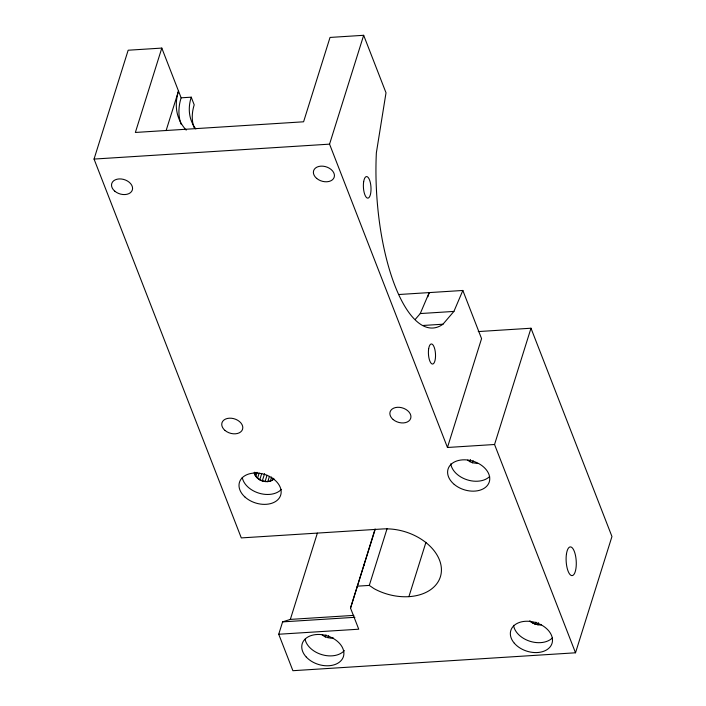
<?xml version="1.0" encoding="UTF-8"?>
<svg xmlns="http://www.w3.org/2000/svg" width="706" height="706" viewBox="0 0 706 706"><rect width="100%" height="100%" fill="white"/><g stroke="black" fill="none" stroke-linecap="round" stroke-linejoin="round"><path stroke-width="1.06" d="M478.236 331.573L530.991 328.228L611.952 536.525L575.514 652.794L292.902 670.7L278.729 634.244L358.745 629.205L350.52 608.087L375.098 528.944M357.157 586.183L369.291 585.415L374.127 588.698A46.773 32.432 17.4 0 0 441.197 573.201A46.773 32.432 17.4 0 0 382.599 528.962L241.293 537.91L94.048 159.071L128.157 50.223L161.806 48.087L181.133 97.816A89.944 56.683 -21.2 0 0 181.063 124.141M161.806 48.087L135.367 132.454L303.589 121.794L330.029 37.436L363.669 35.3L386.014 92.786L376.36 152.84A136.717 47.761 86.4 0 0 442.962 324.213L423.423 325.448M166.095 130.628L178.503 91.048A89.944 56.683 -21.2 0 0 186.225 130.116M530.991 328.228L494.553 444.498L447.454 447.48L329.561 144.148L363.669 35.3M274.016 478.924C268.351 484.307 257.831 481.271 254.645 474.494L255.298 472.402M255.775 476.497L257.081 472.314M257.514 478.315L259.146 473.082M259.746 479.833L261.714 473.558M262.314 480.936L264.609 473.62M265.059 481.563L267.018 475.288M267.768 481.668L269.41 476.435M270.283 481.236L271.589 477.053M272.41 480.301L273.063 478.209M278.729 634.244L282.612 621.88L290.334 619.4L353.882 615.376M290.334 619.4L317.365 533.136M427.889 296.776L429.204 292.593L420.264 313.552L415.472 319.147M333.391 637.995L330.558 638.153L325.325 636.944L325.987 634.844M328.008 637.809L328.669 635.709M350.52 608.087L375.142 529.526M369.291 585.415L387.1 528.582M447.454 447.48L481.563 338.633L462.845 290.466L398.581 294.534M408.906 596.658L425.939 542.314M477.918 463.507L472.464 462.774L469.887 461.671L470.549 459.571M472.464 462.774L473.117 460.683M530.4 621.58L535.21 624.21L535.863 622.11M529.818 620.803L532.633 623.098L537.946 624.836L538.599 622.736M442.962 324.213L453.905 311.425L462.845 290.466M181.133 97.816L191.229 97.181L194.203 104.841A79.151 49.879 -21.2 0 0 193.938 127.407M94.048 159.071L329.561 144.148M420.264 313.552L453.905 311.425M282.612 621.88L354.924 617.3M537.946 624.836L541.308 624.757L535.21 624.21M325.325 636.944L322.236 635.065M467.654 460.153L469.887 461.671M494.553 444.498L575.514 652.794M254.204 472.446L254.645 474.494M281.376 489.373A21.586 14.967 17.4 0 1 258.943 493.159A21.586 14.967 17.4 0 1 242.273 477.459M273.628 479.021A10.555 7.316 17.4 0 1 262.005 480.654A10.555 7.316 17.4 0 1 254.434 472.208M489.655 476.488A21.586 14.967 17.4 0 1 466.948 479.753A21.586 14.967 17.4 0 1 450.799 463.789M344.343 650.553A21.586 14.967 17.4 0 1 322.13 654.718A21.586 14.967 17.4 0 1 305.071 639.221M552.454 637.862A21.586 14.967 17.4 0 1 529.791 641.225A21.586 14.967 17.4 0 1 513.553 625.304M364.049 565.568A14.394 5.03 86.4 0 1 364.525 563.688M195.827 128.933A79.151 49.879 -21.2 0 1 191.229 97.181M566.486 553.751A14.394 5.03 86.4 0 0 571.869 575.611A14.394 5.03 86.4 0 0 575.24 554.386A14.394 5.03 86.4 0 0 566.486 553.751M514.321 643.219A21.586 14.967 17.4 0 0 550.645 646.193A21.586 14.967 17.4 0 0 529.297 621.333A21.586 14.967 17.4 0 0 514.321 643.219M306.298 657.074A21.586 14.967 17.4 0 0 342.419 658.822A21.586 14.967 17.4 0 0 319.756 634.491A21.586 14.967 17.4 0 0 306.298 657.074M454.232 484.404A21.586 14.967 17.4 0 0 489.196 482.189A21.586 14.967 17.4 0 0 462.607 459.862A21.586 14.967 17.4 0 0 454.232 484.404M245.088 497.139A21.586 14.967 17.4 0 0 280.414 495.912A21.586 14.967 17.4 0 0 254.751 473.038A21.586 14.967 17.4 0 0 245.088 497.139M316.685 178.415A10.793 7.484 17.4 0 0 334.167 177.312A10.793 7.484 17.4 0 0 320.877 166.148A10.793 7.484 17.4 0 0 316.685 178.415M114.822 191.202A10.793 7.484 17.4 0 0 132.304 190.099A10.793 7.484 17.4 0 0 119.005 178.936A10.793 7.484 17.4 0 0 114.822 191.202M393.18 419.576A10.793 7.484 17.4 0 0 410.663 418.464A10.793 7.484 17.4 0 0 397.363 407.3A10.793 7.484 17.4 0 0 393.18 419.576M225.046 430.466A10.793 7.484 17.4 0 0 242.529 429.363A10.793 7.484 17.4 0 0 229.238 418.199A10.793 7.484 17.4 0 0 225.046 430.466M428.666 348.755A10.078 3.521 86.4 0 0 432.434 364.058A10.078 3.521 86.4 0 0 434.799 349.205A10.078 3.521 86.4 0 0 428.666 348.755M363.661 181.742A10.793 3.768 86.4 0 0 367.702 198.139A10.793 3.768 86.4 0 0 370.235 182.219A10.793 3.768 86.4 0 0 363.661 181.742"/></g></svg>
